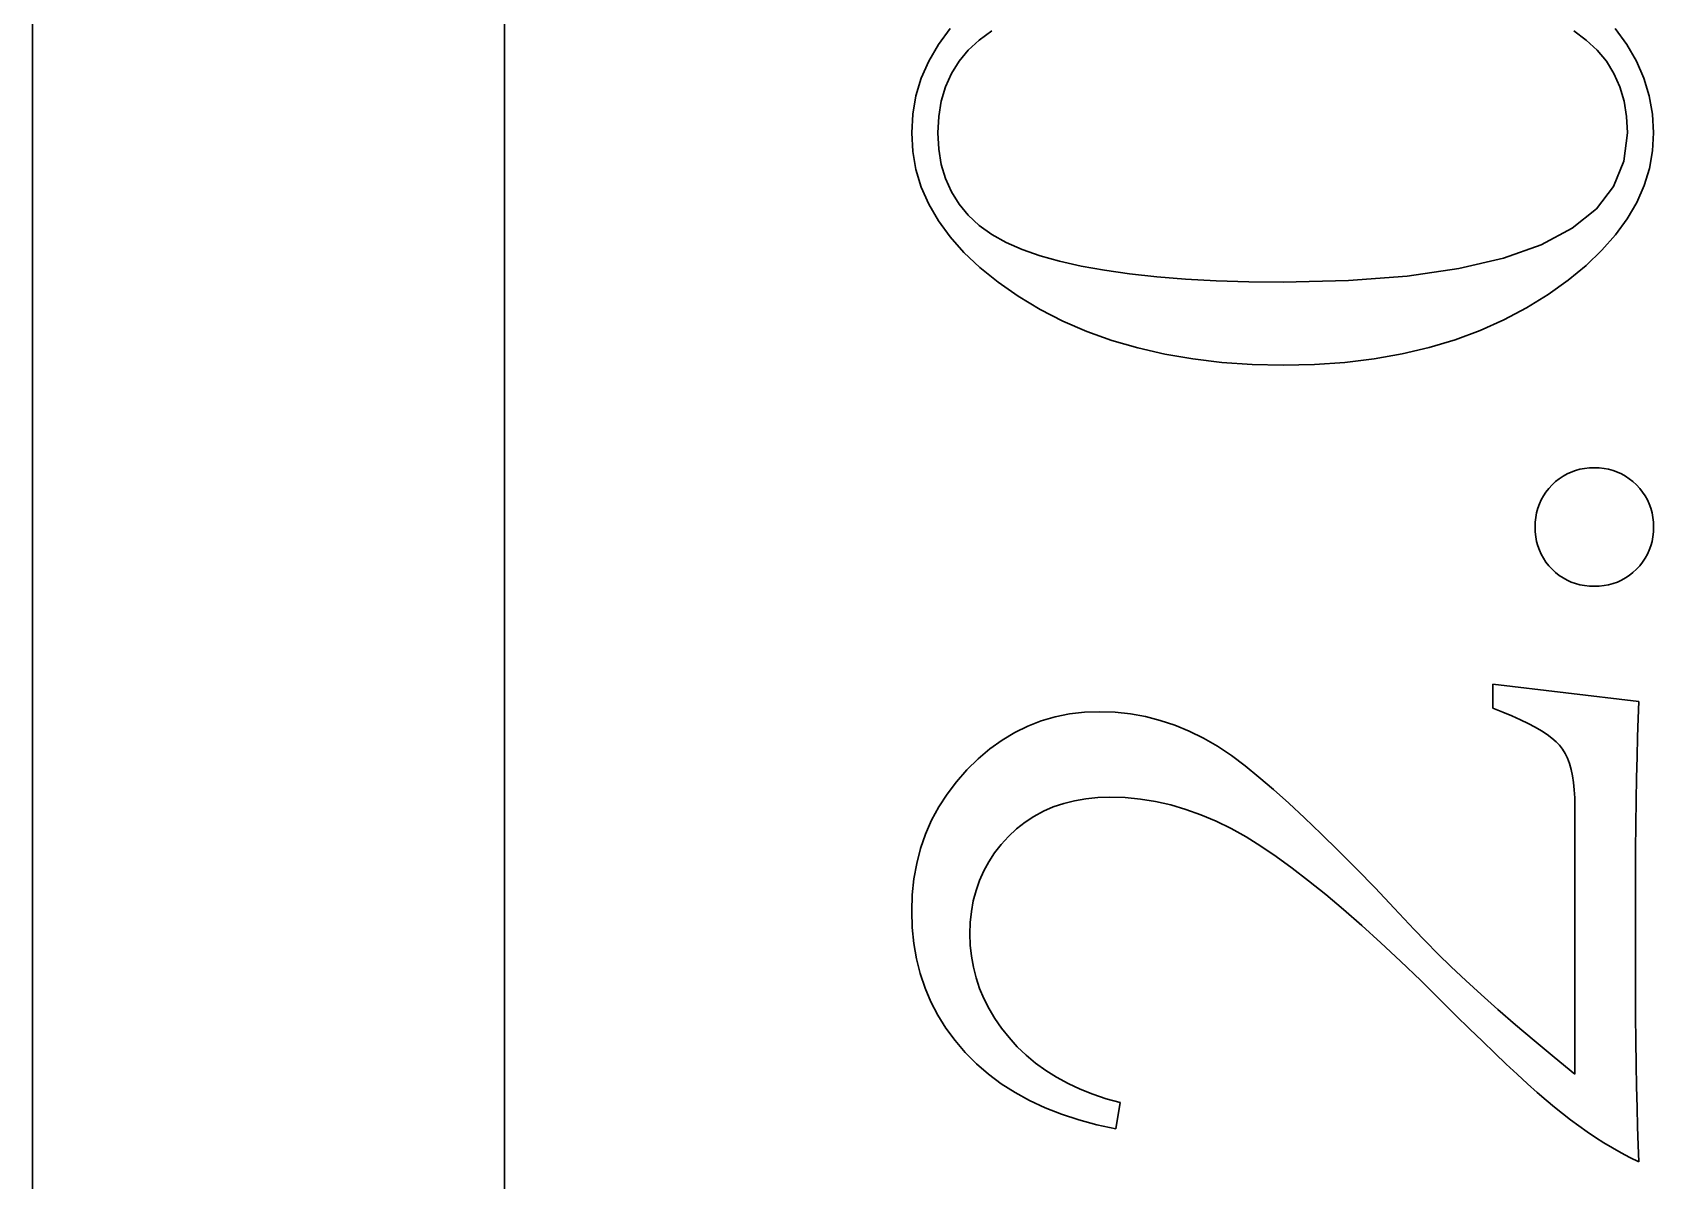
# Model space of a CAD drawing. Header units: millimetres. Extents: x -105 to 105, y -148 to 148.
# Drawn here: x 24.62 to 31.48, y 100.18 to 105.04 of the extents above; entities that cross this region are included whole.
import ezdxf

# ---------------------------------------------------------------- set-up
doc = ezdxf.new("R2010")
doc.units = ezdxf.units.MM
doc.layers.get('0').update_dxf_attribs({"lineweight": 18})

msp = doc.modelspace()

# ---------------------------------------------------------------- linework, layer by layer
at = {"color": 7, "lineweight": 30}
msp.add_line((24.6177, 114.8382), (24.6177, 83.8382), dxfattribs=at)
at = {"color": 7, "lineweight": 30, "ltscale": 0.425}
msp.add_line((26.6177, 106.8382), (26.6177, 89.8382), dxfattribs=at)
at = {"color": 7, "lineweight": 30, "ltscale": 0.405}
msp.add_line((26.6177, 106.3382), (26.6177, 90.1382), dxfattribs=at)
at = {"color": 7, "lineweight": 30, "ltscale": 0.002108}
msp.add_line((28.455, 104.987), (28.5046, 105.0552), dxfattribs=at)
at = {"color": 7, "lineweight": 30, "ltscale": 0.00158}
for p, q in [((28.6282, 105.006), (28.5817, 104.9631)), ((28.5817, 104.2639), (28.6282, 104.221))]:
    msp.add_line(p, q, dxfattribs=at)
at = {"color": 7, "lineweight": 30, "ltscale": 0.001649}
msp.add_line((28.6818, 105.0445), (28.6282, 105.006), dxfattribs=at)
at = {"color": 7, "lineweight": 30, "ltscale": 0.001642}
msp.add_line((31.1997, 105.006), (31.1465, 105.0445), dxfattribs=at)
at = {"color": 7, "lineweight": 30, "ltscale": 0.001574}
msp.add_line((31.2459, 104.9631), (31.1997, 105.006), dxfattribs=at)
at = {"color": 7, "lineweight": 30, "ltscale": 0.002109}
for p, q in [((31.3221, 105.0552), (31.3718, 104.987)), ((28.5046, 104.1718), (28.455, 104.24))]:
    msp.add_line(p, q, dxfattribs=at)
at = {"color": 7, "lineweight": 30, "ltscale": 0.002031}
for p, q in [((28.4143, 104.9167), (28.455, 104.987)), ((31.3718, 104.987), (31.4124, 104.9167)), ((28.455, 104.24), (28.4143, 104.3104)), ((29.8129, 101.8838), (29.8746, 101.831))]:
    msp.add_line(p, q, dxfattribs=at)
at = {"color": 7, "lineweight": 30, "ltscale": 0.001537}
for p, q in [((28.5817, 104.9631), (28.5425, 104.9158)), ((28.5425, 104.3112), (28.5817, 104.2639))]:
    msp.add_line(p, q, dxfattribs=at)
at = {"color": 7, "lineweight": 30, "ltscale": 0.001533}
for p, q in [((31.2849, 104.9158), (31.2459, 104.9631)), ((31.3416, 104.8081), (31.3168, 104.8641)), ((28.8339, 102.0998), (28.8911, 102.1219))]:
    msp.add_line(p, q, dxfattribs=at)
at = {"color": 7, "lineweight": 30, "ltscale": 0.001978}
for p, q in [((28.3827, 104.8441), (28.4143, 104.9167)), ((31.4124, 104.9167), (31.444, 104.8441)), ((28.4143, 104.3104), (28.3827, 104.3829))]:
    msp.add_line(p, q, dxfattribs=at)
at = {"color": 7, "lineweight": 30, "ltscale": 0.001535}
for p, q in [((28.5103, 104.8641), (28.4853, 104.8081)), ((28.4853, 104.4189), (28.5103, 104.3629))]:
    msp.add_line(p, q, dxfattribs=at)
at = {"color": 7, "lineweight": 30, "ltscale": 0.001521}
for p, q in [((28.5425, 104.9158), (28.5103, 104.8641)), ((28.5103, 104.3629), (28.5425, 104.3112))]:
    msp.add_line(p, q, dxfattribs=at)
at = {"color": 7, "lineweight": 30, "ltscale": 0.001518}
msp.add_line((31.3168, 104.8641), (31.2849, 104.9158), dxfattribs=at)
at = {"color": 7, "lineweight": 30, "ltscale": 0.00195}
for p, q in [((28.3602, 104.7694), (28.3827, 104.8441)), ((31.444, 104.8441), (31.4665, 104.7694))]:
    msp.add_line(p, q, dxfattribs=at)
at = {"color": 7, "lineweight": 30, "ltscale": 0.001576}
for p, q in [((28.4853, 104.8081), (28.4674, 104.7476)), ((28.4674, 104.4794), (28.4853, 104.4189))]:
    msp.add_line(p, q, dxfattribs=at)
at = {"color": 7, "lineweight": 30, "ltscale": 0.001575}
msp.add_line((31.3594, 104.7476), (31.3416, 104.8081), dxfattribs=at)
at = {"color": 7, "lineweight": 30, "ltscale": 0.001951}
for p, q in [((28.3466, 104.6926), (28.3602, 104.7694)), ((31.4665, 104.7694), (31.4801, 104.6926)), ((28.3602, 104.4576), (28.3466, 104.5345)), ((28.3827, 104.3829), (28.3602, 104.4576))]:
    msp.add_line(p, q, dxfattribs=at)
at = {"color": 7, "lineweight": 30, "ltscale": 0.001643}
for p, q in [((28.4674, 104.7476), (28.4567, 104.6828)), ((31.37, 104.6828), (31.3594, 104.7476)), ((28.4567, 104.5442), (28.4674, 104.4794))]:
    msp.add_line(p, q, dxfattribs=at)
at = {"color": 7, "lineweight": 30, "ltscale": 0.00198}
for p, q in [((28.3421, 104.6135), (28.3466, 104.6926)), ((31.4801, 104.6926), (31.4846, 104.6135))]:
    msp.add_line(p, q, dxfattribs=at)
at = {"color": 7, "lineweight": 30, "ltscale": 0.001734}
for p, q in [((28.4567, 104.6828), (28.4532, 104.6135)), ((31.3736, 104.6135), (31.37, 104.6828))]:
    msp.add_line(p, q, dxfattribs=at)
at = {"color": 7, "lineweight": 30, "ltscale": 0.001979}
for p, q in [((28.3466, 104.5345), (28.3421, 104.6135)), ((30.5707, 101.136), (30.6274, 101.0808))]:
    msp.add_line(p, q, dxfattribs=at)
at = {"color": 7, "lineweight": 30, "ltscale": 0.001733}
msp.add_line((28.4532, 104.6135), (28.4567, 104.5442), dxfattribs=at)
at = {"color": 7, "lineweight": 30, "ltscale": 0.003025}
msp.add_line((31.359, 104.4934), (31.3736, 104.6135), dxfattribs=at)
at = {"color": 7, "lineweight": 30, "ltscale": 0.001912}
for p, q in [((31.4846, 104.6135), (31.4801, 104.5371)), ((30.7595, 100.7651), (30.7047, 100.8184))]:
    msp.add_line(p, q, dxfattribs=at)
at = {"color": 7, "lineweight": 30, "ltscale": 0.001895}
msp.add_line((31.4801, 104.5371), (31.4667, 104.4625), dxfattribs=at)
at = {"color": 7, "lineweight": 30, "ltscale": 0.002902}
msp.add_line((31.3153, 104.3859), (31.359, 104.4934), dxfattribs=at)
at = {"color": 7, "lineweight": 30, "ltscale": 0.001906}
msp.add_line((31.4667, 104.4625), (31.4444, 104.3896), dxfattribs=at)
at = {"color": 7, "lineweight": 30, "ltscale": 0.002991}
msp.add_line((31.2424, 104.291), (31.3153, 104.3859), dxfattribs=at)
at = {"color": 7, "lineweight": 30, "ltscale": 0.001943}
msp.add_line((31.4444, 104.3896), (31.4132, 104.3185), dxfattribs=at)
at = {"color": 7, "lineweight": 30, "ltscale": 0.002005}
msp.add_line((31.4132, 104.3185), (31.373, 104.2491), dxfattribs=at)
at = {"color": 7, "lineweight": 30, "ltscale": 0.003276}
msp.add_line((31.1403, 104.2088), (31.2424, 104.291), dxfattribs=at)
at = {"color": 7, "lineweight": 30, "ltscale": 0.00209}
msp.add_line((31.373, 104.2491), (31.3239, 104.1814), dxfattribs=at)
at = {"color": 7, "lineweight": 30, "ltscale": 0.002208}
msp.add_line((28.5633, 104.1058), (28.5046, 104.1718), dxfattribs=at)
at = {"color": 7, "lineweight": 30, "ltscale": 0.00165}
msp.add_line((28.6282, 104.221), (28.6818, 104.1825), dxfattribs=at)
at = {"color": 7, "lineweight": 30, "ltscale": 0.001741}
msp.add_line((28.6818, 104.1825), (28.7425, 104.1484), dxfattribs=at)
at = {"color": 7, "lineweight": 30, "ltscale": 0.003712}
msp.add_line((31.0091, 104.1392), (31.1403, 104.2088), dxfattribs=at)
at = {"color": 7, "lineweight": 30, "ltscale": 0.002196}
msp.add_line((31.3239, 104.1814), (31.2658, 104.1154), dxfattribs=at)
at = {"color": 7, "lineweight": 30, "ltscale": 0.002326}
msp.add_line((28.631, 104.042), (28.5633, 104.1058), dxfattribs=at)
at = {"color": 7, "lineweight": 30, "ltscale": 0.001852}
msp.add_line((28.7425, 104.1484), (28.8104, 104.1187), dxfattribs=at)
at = {"color": 7, "lineweight": 30, "ltscale": 0.001994}
msp.add_line((28.8104, 104.1187), (28.8857, 104.0926), dxfattribs=at)
at = {"color": 7, "lineweight": 30, "ltscale": 0.004254}
msp.add_line((30.8488, 104.0823), (31.0091, 104.1392), dxfattribs=at)
at = {"color": 7, "lineweight": 30, "ltscale": 0.00232}
msp.add_line((31.2658, 104.1154), (31.1988, 104.0512), dxfattribs=at)
at = {"color": 7, "lineweight": 30, "ltscale": 0.002461}
msp.add_line((28.7077, 103.9803), (28.631, 104.042), dxfattribs=at)
at = {"color": 7, "lineweight": 30, "ltscale": 0.00216}
msp.add_line((28.8857, 104.0926), (28.9689, 104.0692), dxfattribs=at)
at = {"color": 7, "lineweight": 30, "ltscale": 0.002333}
msp.add_line((28.9689, 104.0692), (29.0599, 104.0486), dxfattribs=at)
at = {"color": 7, "lineweight": 30, "ltscale": 0.002511}
msp.add_line((29.0599, 104.0486), (29.1587, 104.0307), dxfattribs=at)
at = {"color": 7, "lineweight": 30, "ltscale": 0.005523}
msp.add_line((30.4406, 104.0064), (30.6593, 104.0381), dxfattribs=at)
at = {"color": 7, "lineweight": 30, "ltscale": 0.004865}
msp.add_line((30.6593, 104.0381), (30.8488, 104.0823), dxfattribs=at)
at = {"color": 7, "lineweight": 30, "ltscale": 0.002458}
msp.add_line((31.1988, 104.0512), (31.1229, 103.9888), dxfattribs=at)
at = {"color": 7, "lineweight": 30, "ltscale": 0.002609}
msp.add_line((28.7935, 103.9208), (28.7077, 103.9803), dxfattribs=at)
at = {"color": 7, "lineweight": 30, "ltscale": 0.002692}
msp.add_line((29.1587, 104.0307), (29.2653, 104.0155), dxfattribs=at)
at = {"color": 7, "lineweight": 30, "ltscale": 0.002878}
msp.add_line((29.2653, 104.0155), (29.3798, 104.0032), dxfattribs=at)
at = {"color": 7, "lineweight": 30, "ltscale": 0.003066}
msp.add_line((29.3798, 104.0032), (29.502, 103.9935), dxfattribs=at)
at = {"color": 7, "lineweight": 30, "ltscale": 0.003257}
msp.add_line((29.502, 103.9935), (29.6321, 103.9867), dxfattribs=at)
at = {"color": 7, "lineweight": 30, "ltscale": 0.003449}
msp.add_line((29.6321, 103.9867), (29.77, 103.9825), dxfattribs=at)
at = {"color": 7, "lineweight": 30, "ltscale": 0.003644}
msp.add_line((29.77, 103.9825), (29.9158, 103.9811), dxfattribs=at)
at = {"color": 7, "lineweight": 30, "ltscale": 0.006926}
msp.add_line((29.9158, 103.9811), (30.1928, 103.9875), dxfattribs=at)
at = {"color": 7, "lineweight": 30, "ltscale": 0.006214}
msp.add_line((30.1928, 103.9875), (30.4406, 104.0064), dxfattribs=at)
at = {"color": 7, "lineweight": 30, "ltscale": 0.002608}
msp.add_line((31.1229, 103.9888), (31.0381, 103.928), dxfattribs=at)
at = {"color": 7, "lineweight": 30, "ltscale": 0.002696}
msp.add_line((28.8859, 103.8653), (28.7935, 103.9208), dxfattribs=at)
at = {"color": 7, "lineweight": 30, "ltscale": 0.002695}
msp.add_line((31.0381, 103.928), (30.9465, 103.8712), dxfattribs=at)
at = {"color": 7, "lineweight": 30, "ltscale": 0.002721}
msp.add_line((28.9828, 103.8157), (28.8859, 103.8653), dxfattribs=at)
at = {"color": 7, "lineweight": 30, "ltscale": 0.00272}
msp.add_line((30.9465, 103.8712), (30.8503, 103.8203), dxfattribs=at)
at = {"color": 7, "lineweight": 30, "ltscale": 0.002758}
for p, q in [((29.084, 103.7719), (28.9828, 103.8157)), ((30.8503, 103.8203), (30.7495, 103.7754))]:
    msp.add_line(p, q, dxfattribs=at)
at = {"color": 7, "lineweight": 30, "ltscale": 0.002806}
msp.add_line((29.1897, 103.7339), (29.084, 103.7719), dxfattribs=at)
at = {"color": 7, "lineweight": 30, "ltscale": 0.002808}
msp.add_line((30.7495, 103.7754), (30.6442, 103.7365), dxfattribs=at)
at = {"color": 7, "lineweight": 30, "ltscale": 0.002866}
msp.add_line((29.2997, 103.7018), (29.1897, 103.7339), dxfattribs=at)
at = {"color": 7, "lineweight": 30, "ltscale": 0.002935}
msp.add_line((29.4141, 103.6755), (29.2997, 103.7018), dxfattribs=at)
at = {"color": 7, "lineweight": 30, "ltscale": 0.002941}
msp.add_line((30.5343, 103.7036), (30.4197, 103.6767), dxfattribs=at)
at = {"color": 7, "lineweight": 30, "ltscale": 0.002869}
msp.add_line((30.6442, 103.7365), (30.5343, 103.7036), dxfattribs=at)
at = {"color": 7, "lineweight": 30, "ltscale": 0.003014}
msp.add_line((29.533, 103.6551), (29.4141, 103.6755), dxfattribs=at)
at = {"color": 7, "lineweight": 30, "ltscale": 0.003102}
msp.add_line((29.6562, 103.6404), (29.533, 103.6551), dxfattribs=at)
at = {"color": 7, "lineweight": 30, "ltscale": 0.003198}
msp.add_line((29.7838, 103.6317), (29.6562, 103.6404), dxfattribs=at)
at = {"color": 7, "lineweight": 30, "ltscale": 0.003301}
msp.add_line((29.9158, 103.6288), (29.7838, 103.6317), dxfattribs=at)
at = {"color": 7, "lineweight": 30, "ltscale": 0.003322}
msp.add_line((30.0486, 103.6318), (29.9158, 103.6288), dxfattribs=at)
at = {"color": 7, "lineweight": 30, "ltscale": 0.003215}
msp.add_line((30.1769, 103.6407), (30.0486, 103.6318), dxfattribs=at)
at = {"color": 7, "lineweight": 30, "ltscale": 0.003115}
msp.add_line((30.3006, 103.6557), (30.1769, 103.6407), dxfattribs=at)
at = {"color": 7, "lineweight": 30, "ltscale": 0.003023}
msp.add_line((30.4197, 103.6767), (30.3006, 103.6557), dxfattribs=at)
at = {"color": 7, "lineweight": 30, "ltscale": 0.00049457}
for p, q in [((31.0698, 103.1357), (31.0853, 103.148)), ((31.3819, 103.148), (31.3974, 103.1357)), ((31.0853, 102.7386), (31.0698, 102.7509)), ((31.3974, 102.7509), (31.3819, 102.7386))]:
    msp.add_line(p, q, dxfattribs=at)
at = {"color": 7, "lineweight": 30, "ltscale": 0.000486951}
for p, q in [((31.0853, 103.148), (31.1015, 103.1588)), ((31.3657, 103.1588), (31.3819, 103.148)), ((31.1015, 102.7278), (31.0853, 102.7386)), ((31.3819, 102.7386), (31.3657, 102.7278))]:
    msp.add_line(p, q, dxfattribs=at)
at = {"color": 7, "lineweight": 30, "ltscale": 0.000482803}
msp.add_line((31.1015, 103.1588), (31.1183, 103.1683), dxfattribs=at)
at = {"color": 7, "lineweight": 30, "ltscale": 0.000481074}
for p, q in [((31.1183, 103.1683), (31.1358, 103.1762)), ((31.4585, 103.0586), (31.4665, 103.0411)), ((31.4665, 102.8455), (31.4585, 102.828)), ((31.1358, 102.7104), (31.1183, 102.7184))]:
    msp.add_line(p, q, dxfattribs=at)
at = {"color": 7, "lineweight": 30, "ltscale": 0.000483058}
msp.add_line((31.1358, 103.1762), (31.154, 103.1827), dxfattribs=at)
at = {"color": 7, "lineweight": 30, "ltscale": 0.000488762}
for p, q in [((31.154, 103.1827), (31.1729, 103.1878)), ((31.1729, 102.6988), (31.154, 102.7039))]:
    msp.add_line(p, q, dxfattribs=at)
at = {"color": 7, "lineweight": 30, "ltscale": 0.000497025}
for p, q in [((31.1729, 103.1878), (31.1925, 103.1914)), ((31.1925, 102.6952), (31.1729, 102.6988))]:
    msp.add_line(p, q, dxfattribs=at)
at = {"color": 7, "lineweight": 30, "ltscale": 0.000508531}
for p, q in [((31.1925, 103.1914), (31.2127, 103.1936)), ((31.2545, 103.1936), (31.2747, 103.1914)), ((31.2127, 102.693), (31.1925, 102.6952)), ((31.2747, 102.6952), (31.2545, 102.693))]:
    msp.add_line(p, q, dxfattribs=at)
at = {"color": 7, "lineweight": 30, "ltscale": 0.000522744}
msp.add_line((31.2127, 103.1936), (31.2336, 103.1943), dxfattribs=at)
at = {"color": 7, "lineweight": 30, "ltscale": 0.000522934}
msp.add_line((31.2336, 103.1943), (31.2545, 103.1936), dxfattribs=at)
at = {"color": 7, "lineweight": 30, "ltscale": 0.000497213}
for p, q in [((31.2747, 103.1914), (31.2943, 103.1878)), ((31.2943, 102.6988), (31.2747, 102.6952))]:
    msp.add_line(p, q, dxfattribs=at)
at = {"color": 7, "lineweight": 30, "ltscale": 0.000488394}
for p, q in [((31.2943, 103.1878), (31.3131, 103.1827)), ((31.3131, 102.7039), (31.2943, 102.6988))]:
    msp.add_line(p, q, dxfattribs=at)
at = {"color": 7, "lineweight": 30, "ltscale": 0.000483237}
msp.add_line((31.3131, 103.1827), (31.3313, 103.1762), dxfattribs=at)
at = {"color": 7, "lineweight": 30, "ltscale": 0.000481247}
for p, q in [((31.3313, 103.1762), (31.3489, 103.1683)), ((31.3489, 102.7184), (31.3313, 102.7104))]:
    msp.add_line(p, q, dxfattribs=at)
at = {"color": 7, "lineweight": 30, "ltscale": 0.000482637}
msp.add_line((31.3489, 103.1683), (31.3657, 103.1588), dxfattribs=at)
at = {"color": 7, "lineweight": 30, "ltscale": 0.000482544}
for p, q in [((31.0086, 103.0586), (31.0181, 103.0754)), ((31.0181, 102.8112), (31.0086, 102.828))]:
    msp.add_line(p, q, dxfattribs=at)
at = {"color": 7, "lineweight": 30, "ltscale": 0.000486897}
for p, q in [((31.0181, 103.0754), (31.0289, 103.0916)), ((31.0289, 102.795), (31.0181, 102.8112))]:
    msp.add_line(p, q, dxfattribs=at)
at = {"color": 7, "lineweight": 30, "ltscale": 0.00049436}
for p, q in [((31.0289, 103.0916), (31.0412, 103.1071)), ((31.0412, 102.7795), (31.0289, 102.795))]:
    msp.add_line(p, q, dxfattribs=at)
at = {"color": 7, "lineweight": 30, "ltscale": 0.000505845}
for p, q in [((31.0412, 103.1071), (31.055, 103.1219)), ((31.055, 102.7647), (31.0412, 102.7795))]:
    msp.add_line(p, q, dxfattribs=at)
at = {"color": 7, "lineweight": 30, "ltscale": 0.000505565}
for p, q in [((31.055, 103.1219), (31.0698, 103.1357)), ((31.0698, 102.7509), (31.055, 102.7647))]:
    msp.add_line(p, q, dxfattribs=at)
at = {"color": 7, "lineweight": 30, "ltscale": 0.000505705}
for p, q in [((31.3974, 103.1357), (31.4122, 103.1219)), ((31.4122, 102.7647), (31.3974, 102.7509))]:
    msp.add_line(p, q, dxfattribs=at)
at = {"color": 7, "lineweight": 30, "ltscale": 0.000505715}
for p, q in [((31.4122, 103.1219), (31.426, 103.1071)), ((31.426, 102.7795), (31.4122, 102.7647))]:
    msp.add_line(p, q, dxfattribs=at)
at = {"color": 7, "lineweight": 30, "ltscale": 0.000494241}
for p, q in [((31.426, 103.1071), (31.4383, 103.0916)), ((31.4383, 102.795), (31.426, 102.7795))]:
    msp.add_line(p, q, dxfattribs=at)
at = {"color": 7, "lineweight": 30, "ltscale": 0.000487003}
for p, q in [((31.4383, 103.0916), (31.4491, 103.0754)), ((31.4491, 102.8112), (31.4383, 102.795))]:
    msp.add_line(p, q, dxfattribs=at)
at = {"color": 7, "lineweight": 30, "ltscale": 0.000482451}
for p, q in [((31.4491, 103.0754), (31.4585, 103.0586)), ((31.4585, 102.828), (31.4491, 102.8112))]:
    msp.add_line(p, q, dxfattribs=at)
at = {"color": 7, "lineweight": 30, "ltscale": 0.000497331}
for p, q in [((30.9855, 102.9844), (30.9891, 103.004)), ((30.9891, 102.8826), (30.9855, 102.9022))]:
    msp.add_line(p, q, dxfattribs=at)
at = {"color": 7, "lineweight": 30, "ltscale": 0.00048821}
for p, q in [((30.9891, 103.004), (30.9942, 103.0229)), ((30.9942, 102.8638), (30.9891, 102.8826))]:
    msp.add_line(p, q, dxfattribs=at)
at = {"color": 7, "lineweight": 30, "ltscale": 0.000483789}
for p, q in [((30.9942, 103.0229), (31.0007, 103.0411)), ((31.0007, 102.8455), (30.9942, 102.8638))]:
    msp.add_line(p, q, dxfattribs=at)
at = {"color": 7, "lineweight": 30, "ltscale": 0.000480995}
for p, q in [((31.0007, 103.0411), (31.0086, 103.0586)), ((31.0086, 102.828), (31.0007, 102.8455))]:
    msp.add_line(p, q, dxfattribs=at)
at = {"color": 7, "lineweight": 30, "ltscale": 0.000483725}
for p, q in [((31.4665, 103.0411), (31.473, 103.0229)), ((31.473, 102.8638), (31.4665, 102.8455))]:
    msp.add_line(p, q, dxfattribs=at)
at = {"color": 7, "lineweight": 30, "ltscale": 0.000488259}
for p, q in [((31.473, 103.0229), (31.4781, 103.004)), ((31.4781, 102.8826), (31.473, 102.8638))]:
    msp.add_line(p, q, dxfattribs=at)
at = {"color": 7, "lineweight": 30, "ltscale": 0.000497365}
for p, q in [((31.4781, 103.004), (31.4817, 102.9844)), ((31.4817, 102.9022), (31.4781, 102.8826))]:
    msp.add_line(p, q, dxfattribs=at)
at = {"color": 7, "lineweight": 30, "ltscale": 0.000522165}
for p, q in [((30.9826, 102.9433), (30.9833, 102.9642)), ((31.4839, 102.9642), (31.4846, 102.9433))]:
    msp.add_line(p, q, dxfattribs=at)
at = {"color": 7, "lineweight": 30, "ltscale": 0.000522928}
for p, q in [((30.9833, 102.9224), (30.9826, 102.9433)), ((31.4846, 102.9433), (31.4839, 102.9224))]:
    msp.add_line(p, q, dxfattribs=at)
at = {"color": 7, "lineweight": 30, "ltscale": 0.000508741}
for p, q in [((30.9833, 102.9642), (30.9855, 102.9844)), ((30.9855, 102.9022), (30.9833, 102.9224))]:
    msp.add_line(p, q, dxfattribs=at)
at = {"color": 7, "lineweight": 30, "ltscale": 0.000508721}
for p, q in [((31.4817, 102.9844), (31.4839, 102.9642)), ((31.4839, 102.9224), (31.4817, 102.9022))]:
    msp.add_line(p, q, dxfattribs=at)
at = {"color": 7, "lineweight": 30, "ltscale": 0.000482431}
msp.add_line((31.1183, 102.7184), (31.1015, 102.7278), dxfattribs=at)
at = {"color": 7, "lineweight": 30, "ltscale": 0.000483315}
msp.add_line((31.154, 102.7039), (31.1358, 102.7104), dxfattribs=at)
at = {"color": 7, "lineweight": 30, "ltscale": 0.000522717}
msp.add_line((31.2336, 102.6923), (31.2127, 102.693), dxfattribs=at)
at = {"color": 7, "lineweight": 30, "ltscale": 0.000522908}
msp.add_line((31.2545, 102.693), (31.2336, 102.6923), dxfattribs=at)
at = {"color": 7, "lineweight": 30, "ltscale": 0.000483494}
msp.add_line((31.3313, 102.7104), (31.3131, 102.7039), dxfattribs=at)
at = {"color": 7, "lineweight": 30, "ltscale": 0.000482265}
msp.add_line((31.3657, 102.7278), (31.3489, 102.7184), dxfattribs=at)
at = {"color": 7, "lineweight": 30, "ltscale": 0.015553}
msp.add_line((30.804, 102.2772), (31.4218, 102.2048), dxfattribs=at)
at = {"color": 7, "lineweight": 30, "ltscale": 0.002534}
for p, q in [((30.804, 102.1758), (30.804, 102.2772)), ((31.411, 101.7848), (31.4097, 101.6834))]:
    msp.add_line(p, q, dxfattribs=at)
at = {"color": 7, "lineweight": 30, "ltscale": 0.001812}
msp.add_line((31.4218, 102.2048), (31.4191, 102.1324), dxfattribs=at)
at = {"color": 7, "lineweight": 30, "ltscale": 0.001538}
msp.add_line((28.8911, 102.1219), (28.9501, 102.1392), dxfattribs=at)
at = {"color": 7, "lineweight": 30, "ltscale": 0.001554}
msp.add_line((28.9501, 102.1392), (29.0111, 102.1515), dxfattribs=at)
at = {"color": 7, "lineweight": 30, "ltscale": 0.001581}
msp.add_line((29.0111, 102.1515), (29.0739, 102.1588), dxfattribs=at)
at = {"color": 7, "lineweight": 30, "ltscale": 0.001619}
for p, q in [((29.0739, 102.1588), (29.1386, 102.1613)), ((29.3111, 101.791), (29.2467, 101.7972))]:
    msp.add_line(p, q, dxfattribs=at)
at = {"color": 7, "lineweight": 30, "ltscale": 0.001632}
msp.add_line((29.1386, 102.1613), (29.2038, 102.159), dxfattribs=at)
at = {"color": 7, "lineweight": 30, "ltscale": 0.00162}
for p, q in [((29.2038, 102.159), (29.2683, 102.1522)), ((29.3319, 102.1407), (29.3946, 102.1246))]:
    msp.add_line(p, q, dxfattribs=at)
at = {"color": 7, "lineweight": 30, "ltscale": 0.001615}
msp.add_line((29.2683, 102.1522), (29.3319, 102.1407), dxfattribs=at)
at = {"color": 7, "lineweight": 30, "ltscale": 0.001633}
msp.add_line((29.3946, 102.1246), (29.4566, 102.104), dxfattribs=at)
at = {"color": 7, "lineweight": 30, "ltscale": 0.001125}
msp.add_line((30.8459, 102.1595), (30.804, 102.1758), dxfattribs=at)
at = {"color": 7, "lineweight": 30, "ltscale": 0.001053}
msp.add_line((30.8848, 102.1433), (30.8459, 102.1595), dxfattribs=at)
at = {"color": 7, "lineweight": 30, "ltscale": 0.000981831}
msp.add_line((30.9206, 102.1272), (30.8848, 102.1433), dxfattribs=at)
at = {"color": 7, "lineweight": 30, "ltscale": 0.000911739}
msp.add_line((30.9534, 102.1113), (30.9206, 102.1272), dxfattribs=at)
at = {"color": 7, "lineweight": 30, "ltscale": 0.000841616}
msp.add_line((30.9832, 102.0955), (30.9534, 102.1113), dxfattribs=at)
at = {"color": 7, "lineweight": 30, "ltscale": 0.001956}
msp.add_line((31.4191, 102.1324), (31.4166, 102.0542), dxfattribs=at)
at = {"color": 7, "lineweight": 30, "ltscale": 0.001557}
msp.add_line((28.7252, 102.0407), (28.7786, 102.0727), dxfattribs=at)
at = {"color": 7, "lineweight": 30, "ltscale": 0.001539}
msp.add_line((28.7786, 102.0727), (28.8339, 102.0998), dxfattribs=at)
at = {"color": 7, "lineweight": 30, "ltscale": 0.001654}
for p, q in [((29.4566, 102.104), (29.5177, 102.0788)), ((28.3625, 101.1147), (28.3512, 101.1799))]:
    msp.add_line(p, q, dxfattribs=at)
at = {"color": 7, "lineweight": 30, "ltscale": 0.001682}
msp.add_line((29.5177, 102.0788), (29.578, 102.049), dxfattribs=at)
at = {"color": 7, "lineweight": 30, "ltscale": 0.001718}
msp.add_line((29.578, 102.049), (29.6375, 102.0146), dxfattribs=at)
at = {"color": 7, "lineweight": 30, "ltscale": 0.000773789}
msp.add_line((31.0099, 102.0799), (30.9832, 102.0955), dxfattribs=at)
at = {"color": 7, "lineweight": 30, "ltscale": 0.000707042}
msp.add_line((31.0336, 102.0645), (31.0099, 102.0799), dxfattribs=at)
at = {"color": 7, "lineweight": 30, "ltscale": 0.000642555}
msp.add_line((31.0542, 102.0491), (31.0336, 102.0645), dxfattribs=at)
at = {"color": 7, "lineweight": 30, "ltscale": 0.000580717}
msp.add_line((31.0718, 102.034), (31.0542, 102.0491), dxfattribs=at)
at = {"color": 7, "lineweight": 30, "ltscale": 0.002101}
msp.add_line((31.4166, 102.0542), (31.4145, 101.9702), dxfattribs=at)
at = {"color": 7, "lineweight": 30, "ltscale": 0.001623}
msp.add_line((28.624, 101.9619), (28.6737, 102.0038), dxfattribs=at)
at = {"color": 7, "lineweight": 30, "ltscale": 0.001585}
msp.add_line((28.6737, 102.0038), (28.7252, 102.0407), dxfattribs=at)
at = {"color": 7, "lineweight": 30, "ltscale": 0.001761}
msp.add_line((29.6375, 102.0146), (29.6962, 101.9756), dxfattribs=at)
at = {"color": 7, "lineweight": 30, "ltscale": 0.00181}
msp.add_line((29.6962, 101.9756), (29.7541, 101.932), dxfattribs=at)
at = {"color": 7, "lineweight": 30, "ltscale": 0.000523366}
msp.add_line((31.0864, 102.0189), (31.0718, 102.034), dxfattribs=at)
at = {"color": 7, "lineweight": 30, "ltscale": 0.000506829}
msp.add_line((31.0987, 102.0029), (31.0864, 102.0189), dxfattribs=at)
at = {"color": 7, "lineweight": 30, "ltscale": 0.000533064}
msp.add_line((31.1098, 101.9846), (31.0987, 102.0029), dxfattribs=at)
at = {"color": 7, "lineweight": 30, "ltscale": 0.000565185}
msp.add_line((31.1196, 101.9643), (31.1098, 101.9846), dxfattribs=at)
at = {"color": 7, "lineweight": 30, "ltscale": 0.001679}
msp.add_line((28.5318, 101.8648), (28.5762, 101.9151), dxfattribs=at)
at = {"color": 7, "lineweight": 30, "ltscale": 0.001671}
msp.add_line((28.5762, 101.9151), (28.624, 101.9619), dxfattribs=at)
at = {"color": 7, "lineweight": 30, "ltscale": 0.001902}
msp.add_line((29.7541, 101.932), (29.8129, 101.8838), dxfattribs=at)
at = {"color": 7, "lineweight": 30, "ltscale": 0.000603034}
msp.add_line((31.1281, 101.9417), (31.1196, 101.9643), dxfattribs=at)
at = {"color": 7, "lineweight": 30, "ltscale": 0.000643411}
msp.add_line((31.1352, 101.917), (31.1281, 101.9417), dxfattribs=at)
at = {"color": 7, "lineweight": 30, "ltscale": 0.000688713}
msp.add_line((31.1411, 101.89), (31.1352, 101.917), dxfattribs=at)
at = {"color": 7, "lineweight": 30, "ltscale": 0.002245}
msp.add_line((31.4145, 101.9702), (31.4126, 101.8804), dxfattribs=at)
at = {"color": 7, "lineweight": 30, "ltscale": 0.001646}
msp.add_line((28.492, 101.8124), (28.5318, 101.8648), dxfattribs=at)
at = {"color": 7, "lineweight": 30, "ltscale": 0.000735973}
msp.add_line((31.1457, 101.861), (31.1411, 101.89), dxfattribs=at)
at = {"color": 7, "lineweight": 30, "ltscale": 0.000786243}
msp.add_line((31.1489, 101.8297), (31.1457, 101.861), dxfattribs=at)
at = {"color": 7, "lineweight": 30, "ltscale": 0.00239}
msp.add_line((31.4126, 101.8804), (31.411, 101.7848), dxfattribs=at)
at = {"color": 7, "lineweight": 30, "ltscale": 0.001622}
msp.add_line((28.4568, 101.7579), (28.492, 101.8124), dxfattribs=at)
at = {"color": 7, "lineweight": 30, "ltscale": 0.001162}
msp.add_line((28.9859, 101.7726), (28.9419, 101.7577), dxfattribs=at)
at = {"color": 7, "lineweight": 30, "ltscale": 0.001186}
msp.add_line((29.0319, 101.7843), (28.9859, 101.7726), dxfattribs=at)
at = {"color": 7, "lineweight": 30, "ltscale": 0.001219}
msp.add_line((29.0799, 101.7926), (29.0319, 101.7843), dxfattribs=at)
at = {"color": 7, "lineweight": 30, "ltscale": 0.001258}
msp.add_line((29.13, 101.7976), (29.0799, 101.7926), dxfattribs=at)
at = {"color": 7, "lineweight": 30, "ltscale": 0.001303}
msp.add_line((29.1821, 101.7993), (29.13, 101.7976), dxfattribs=at)
at = {"color": 7, "lineweight": 30, "ltscale": 0.001616}
msp.add_line((29.2467, 101.7972), (29.1821, 101.7993), dxfattribs=at)
at = {"color": 7, "lineweight": 30, "ltscale": 0.001629}
for p, q in [((29.3755, 101.7806), (29.3111, 101.791)), ((28.3632, 101.5184), (28.3796, 101.5815))]:
    msp.add_line(p, q, dxfattribs=at)
at = {"color": 7, "lineweight": 30, "ltscale": 0.001645}
msp.add_line((29.4396, 101.7661), (29.3755, 101.7806), dxfattribs=at)
at = {"color": 7, "lineweight": 30, "ltscale": 0.002163}
msp.add_line((29.8746, 101.831), (29.9392, 101.7734), dxfattribs=at)
at = {"color": 7, "lineweight": 30, "ltscale": 0.002294}
msp.add_line((29.9392, 101.7734), (30.0066, 101.7111), dxfattribs=at)
at = {"color": 7, "lineweight": 30, "ltscale": 0.000836844}
msp.add_line((31.1509, 101.7963), (31.1489, 101.8297), dxfattribs=at)
at = {"color": 7, "lineweight": 30, "ltscale": 0.000890501}
msp.add_line((31.1515, 101.7606), (31.1509, 101.7963), dxfattribs=at)
at = {"color": 7, "lineweight": 30, "ltscale": 0.001605}
msp.add_line((28.4006, 101.6424), (28.4264, 101.7012), dxfattribs=at)
at = {"color": 7, "lineweight": 30, "ltscale": 0.001608}
for p, q in [((28.4264, 101.7012), (28.4568, 101.7579)), ((28.4873, 100.8207), (28.4533, 100.8753))]:
    msp.add_line(p, q, dxfattribs=at)
at = {"color": 7, "lineweight": 30, "ltscale": 0.001135}
for p, q in [((28.86, 101.7177), (28.8221, 101.6927)), ((28.8999, 101.7393), (28.86, 101.7177))]:
    msp.add_line(p, q, dxfattribs=at)
at = {"color": 7, "lineweight": 30, "ltscale": 0.001145}
msp.add_line((28.9419, 101.7577), (28.8999, 101.7393), dxfattribs=at)
at = {"color": 7, "lineweight": 30, "ltscale": 0.001668}
msp.add_line((29.5037, 101.7474), (29.4396, 101.7661), dxfattribs=at)
at = {"color": 7, "lineweight": 30, "ltscale": 0.001696}
msp.add_line((29.5675, 101.7245), (29.5037, 101.7474), dxfattribs=at)
at = {"color": 7, "lineweight": 30, "ltscale": 0.00173}
for p, q in [((29.6313, 101.6976), (29.5675, 101.7245)), ((28.7799, 100.5481), (28.7216, 100.5855))]:
    msp.add_line(p, q, dxfattribs=at)
at = {"color": 7, "lineweight": 30, "ltscale": 0.002426}
msp.add_line((30.0066, 101.7111), (30.0769, 101.6442), dxfattribs=at)
at = {"color": 7, "lineweight": 30, "ltscale": 0.028359}
msp.add_line((31.1515, 100.6263), (31.1515, 101.7606), dxfattribs=at)
at = {"color": 7, "lineweight": 30, "ltscale": 0.001611}
msp.add_line((28.3796, 101.5815), (28.4006, 101.6424), dxfattribs=at)
at = {"color": 7, "lineweight": 30, "ltscale": 0.001156}
msp.add_line((28.7524, 101.6327), (28.7213, 101.5986), dxfattribs=at)
at = {"color": 7, "lineweight": 30, "ltscale": 0.001158}
msp.add_line((28.7863, 101.6644), (28.7524, 101.6327), dxfattribs=at)
at = {"color": 7, "lineweight": 30, "ltscale": 0.001142}
msp.add_line((28.8221, 101.6927), (28.7863, 101.6644), dxfattribs=at)
at = {"color": 7, "lineweight": 30, "ltscale": 0.00177}
msp.add_line((29.6949, 101.6664), (29.6313, 101.6976), dxfattribs=at)
at = {"color": 7, "lineweight": 30, "ltscale": 0.001815}
msp.add_line((29.7583, 101.6312), (29.6949, 101.6664), dxfattribs=at)
at = {"color": 7, "lineweight": 30, "ltscale": 0.001865}
msp.add_line((29.8217, 101.5917), (29.7583, 101.6312), dxfattribs=at)
at = {"color": 7, "lineweight": 30, "ltscale": 0.002558}
msp.add_line((30.0769, 101.6442), (30.15, 101.5726), dxfattribs=at)
at = {"color": 7, "lineweight": 30, "ltscale": 0.00268}
msp.add_line((31.4097, 101.6834), (31.4087, 101.5763), dxfattribs=at)
at = {"color": 7, "lineweight": 30, "ltscale": 0.001117}
msp.add_line((28.6933, 101.563), (28.6687, 101.5257), dxfattribs=at)
at = {"color": 7, "lineweight": 30, "ltscale": 0.001132}
msp.add_line((28.7213, 101.5986), (28.6933, 101.563), dxfattribs=at)
at = {"color": 7, "lineweight": 30, "ltscale": 0.001952}
msp.add_line((29.8862, 101.5478), (29.8217, 101.5917), dxfattribs=at)
at = {"color": 7, "lineweight": 30, "ltscale": 0.002691}
msp.add_line((30.15, 101.5726), (30.2259, 101.4963), dxfattribs=at)
at = {"color": 7, "lineweight": 30, "ltscale": 0.002824}
msp.add_line((31.4087, 101.5763), (31.4079, 101.4633), dxfattribs=at)
at = {"color": 7, "lineweight": 30, "ltscale": 0.001655}
msp.add_line((28.3515, 101.4533), (28.3632, 101.5184), dxfattribs=at)
at = {"color": 7, "lineweight": 30, "ltscale": 0.001109}
for p, q in [((28.6687, 101.5257), (28.6474, 101.4868)), ((28.6474, 101.4868), (28.6293, 101.4463))]:
    msp.add_line(p, q, dxfattribs=at)
at = {"color": 7, "lineweight": 30, "ltscale": 0.002076}
msp.add_line((29.9534, 101.499), (29.8862, 101.5478), dxfattribs=at)
at = {"color": 7, "lineweight": 30, "ltscale": 0.002201}
msp.add_line((30.0233, 101.4455), (29.9534, 101.499), dxfattribs=at)
at = {"color": 7, "lineweight": 30, "ltscale": 0.002825}
msp.add_line((30.2259, 101.4963), (30.3048, 101.4153), dxfattribs=at)
at = {"color": 7, "lineweight": 30, "ltscale": 0.001691}
for p, q in [((28.3445, 101.386), (28.3515, 101.4533)), ((28.3512, 101.1799), (28.3444, 101.2472))]:
    msp.add_line(p, q, dxfattribs=at)
at = {"color": 7, "lineweight": 30, "ltscale": 0.001114}
msp.add_line((28.6293, 101.4463), (28.6146, 101.4042), dxfattribs=at)
at = {"color": 7, "lineweight": 30, "ltscale": 0.002328}
msp.add_line((30.0958, 101.3871), (30.0233, 101.4455), dxfattribs=at)
at = {"color": 7, "lineweight": 30, "ltscale": 0.002969}
msp.add_line((31.4079, 101.4633), (31.4075, 101.3446), dxfattribs=at)
at = {"color": 7, "lineweight": 30, "ltscale": 0.001737}
msp.add_line((28.3421, 101.3166), (28.3445, 101.386), dxfattribs=at)
at = {"color": 7, "lineweight": 30, "ltscale": 0.00115}
msp.add_line((28.6031, 101.3606), (28.5949, 101.3153), dxfattribs=at)
at = {"color": 7, "lineweight": 30, "ltscale": 0.001129}
msp.add_line((28.6146, 101.4042), (28.6031, 101.3606), dxfattribs=at)
at = {"color": 7, "lineweight": 30, "ltscale": 0.002457}
msp.add_line((30.171, 101.3238), (30.0958, 101.3871), dxfattribs=at)
at = {"color": 7, "lineweight": 30, "ltscale": 0.002958}
msp.add_line((30.3048, 101.4153), (30.3864, 101.3297), dxfattribs=at)
at = {"color": 7, "lineweight": 30, "ltscale": 0.001736}
msp.add_line((28.3444, 101.2472), (28.3421, 101.3166), dxfattribs=at)
at = {"color": 7, "lineweight": 30, "ltscale": 0.001178}
msp.add_line((28.5949, 101.3153), (28.59, 101.2685), dxfattribs=at)
at = {"color": 7, "lineweight": 30, "ltscale": 0.002585}
msp.add_line((30.2489, 101.2557), (30.171, 101.3238), dxfattribs=at)
at = {"color": 7, "lineweight": 30, "ltscale": 0.003092}
msp.add_line((30.3864, 101.3297), (30.4709, 101.2393), dxfattribs=at)
at = {"color": 7, "lineweight": 30, "ltscale": 0.003114}
msp.add_line((31.4075, 101.3446), (31.4074, 101.22), dxfattribs=at)
at = {"color": 7, "lineweight": 30, "ltscale": 0.001211}
msp.add_line((28.59, 101.2685), (28.5883, 101.22), dxfattribs=at)
at = {"color": 7, "lineweight": 30, "ltscale": 0.001197}
msp.add_line((28.5883, 101.22), (28.59, 101.1722), dxfattribs=at)
at = {"color": 7, "lineweight": 30, "ltscale": 0.002714}
msp.add_line((30.3293, 101.1829), (30.2489, 101.2557), dxfattribs=at)
at = {"color": 7, "lineweight": 30, "ltscale": 0.001735}
msp.add_line((30.4709, 101.2393), (30.5185, 101.1889), dxfattribs=at)
at = {"color": 7, "lineweight": 30, "ltscale": 0.003043}
msp.add_line((31.4074, 101.22), (31.4075, 101.0983), dxfattribs=at)
at = {"color": 7, "lineweight": 30, "ltscale": 0.001181}
msp.add_line((28.59, 101.1722), (28.595, 101.1252), dxfattribs=at)
at = {"color": 7, "lineweight": 30, "ltscale": 0.002845}
msp.add_line((30.4125, 101.1051), (30.3293, 101.1829), dxfattribs=at)
at = {"color": 7, "lineweight": 30, "ltscale": 0.001857}
msp.add_line((30.5185, 101.1889), (30.5707, 101.136), dxfattribs=at)
at = {"color": 7, "lineweight": 30, "ltscale": 0.001625}
msp.add_line((28.3784, 101.0517), (28.3625, 101.1147), dxfattribs=at)
at = {"color": 7, "lineweight": 30, "ltscale": 0.001171}
for p, q in [((28.595, 101.1252), (28.6033, 101.0791)), ((28.615, 101.0339), (28.6299, 100.9895))]:
    msp.add_line(p, q, dxfattribs=at)
at = {"color": 7, "lineweight": 30, "ltscale": 0.002977}
msp.add_line((30.4983, 101.0226), (30.4125, 101.1051), dxfattribs=at)
at = {"color": 7, "lineweight": 30, "ltscale": 0.002904}
msp.add_line((31.4075, 101.0983), (31.4079, 100.9821), dxfattribs=at)
at = {"color": 7, "lineweight": 30, "ltscale": 0.001607}
msp.add_line((28.3989, 100.9907), (28.3784, 101.0517), dxfattribs=at)
at = {"color": 7, "lineweight": 30, "ltscale": 0.001168}
msp.add_line((28.6033, 101.0791), (28.615, 101.0339), dxfattribs=at)
at = {"color": 7, "lineweight": 30, "ltscale": 0.003108}
msp.add_line((30.5867, 100.9352), (30.4983, 101.0226), dxfattribs=at)
at = {"color": 7, "lineweight": 30, "ltscale": 0.002104}
msp.add_line((30.6274, 101.0808), (30.6887, 101.0231), dxfattribs=at)
at = {"color": 7, "lineweight": 30, "ltscale": 0.002228}
msp.add_line((30.6887, 101.0231), (30.7545, 100.963), dxfattribs=at)
at = {"color": 7, "lineweight": 30, "ltscale": 0.001596}
msp.add_line((28.4238, 100.9319), (28.3989, 100.9907), dxfattribs=at)
at = {"color": 7, "lineweight": 30, "ltscale": 0.00118}
msp.add_line((28.6299, 100.9895), (28.6483, 100.946), dxfattribs=at)
at = {"color": 7, "lineweight": 30, "ltscale": 0.001195}
msp.add_line((28.6483, 100.946), (28.6699, 100.9034), dxfattribs=at)
at = {"color": 7, "lineweight": 30, "ltscale": 0.002352}
msp.add_line((30.7545, 100.963), (30.8248, 100.9005), dxfattribs=at)
at = {"color": 7, "lineweight": 30, "ltscale": 0.002763}
msp.add_line((31.4079, 100.9821), (31.4087, 100.8716), dxfattribs=at)
at = {"color": 7, "lineweight": 30, "ltscale": 0.001597}
msp.add_line((28.4533, 100.8753), (28.4238, 100.9319), dxfattribs=at)
at = {"color": 7, "lineweight": 30, "ltscale": 0.001216}
msp.add_line((28.6699, 100.9034), (28.6949, 100.8617), dxfattribs=at)
at = {"color": 7, "lineweight": 30, "ltscale": 0.00213}
msp.add_line((30.6471, 100.8751), (30.5867, 100.9352), dxfattribs=at)
at = {"color": 7, "lineweight": 30, "ltscale": 0.00202}
msp.add_line((30.7047, 100.8184), (30.6471, 100.8751), dxfattribs=at)
at = {"color": 7, "lineweight": 30, "ltscale": 0.002478}
msp.add_line((30.8248, 100.9005), (30.8997, 100.8355), dxfattribs=at)
at = {"color": 7, "lineweight": 30, "ltscale": 0.001627}
msp.add_line((28.5259, 100.7683), (28.4873, 100.8207), dxfattribs=at)
at = {"color": 7, "lineweight": 30, "ltscale": 0.001243}
msp.add_line((28.6949, 100.8617), (28.7232, 100.8208), dxfattribs=at)
at = {"color": 7, "lineweight": 30, "ltscale": 0.001275}
msp.add_line((28.7232, 100.8208), (28.7548, 100.7808), dxfattribs=at)
at = {"color": 7, "lineweight": 30, "ltscale": 0.002603}
msp.add_line((30.8997, 100.8355), (30.9791, 100.7682), dxfattribs=at)
at = {"color": 7, "lineweight": 30, "ltscale": 0.002624}
msp.add_line((31.4087, 100.8716), (31.4097, 100.7667), dxfattribs=at)
at = {"color": 7, "lineweight": 30, "ltscale": 0.001656}
msp.add_line((28.569, 100.718), (28.5259, 100.7683), dxfattribs=at)
at = {"color": 7, "lineweight": 30, "ltscale": 0.001293}
msp.add_line((28.7548, 100.7808), (28.7895, 100.7424), dxfattribs=at)
at = {"color": 7, "lineweight": 30, "ltscale": 0.001298}
msp.add_line((28.7895, 100.7424), (28.827, 100.7064), dxfattribs=at)
at = {"color": 7, "lineweight": 30, "ltscale": 0.001802}
msp.add_line((30.8115, 100.7151), (30.7595, 100.7651), dxfattribs=at)
at = {"color": 7, "lineweight": 30, "ltscale": 0.002729}
msp.add_line((30.9791, 100.7682), (31.063, 100.6985), dxfattribs=at)
at = {"color": 7, "lineweight": 30, "ltscale": 0.002484}
msp.add_line((31.4097, 100.7667), (31.411, 100.6673), dxfattribs=at)
at = {"color": 7, "lineweight": 30, "ltscale": 0.001676}
msp.add_line((28.6162, 100.6704), (28.569, 100.718), dxfattribs=at)
at = {"color": 7, "lineweight": 30, "ltscale": 0.001684}
msp.add_line((28.6671, 100.6263), (28.6162, 100.6704), dxfattribs=at)
at = {"color": 7, "lineweight": 30, "ltscale": 0.001309}
msp.add_line((28.827, 100.7064), (28.8672, 100.6729), dxfattribs=at)
at = {"color": 7, "lineweight": 30, "ltscale": 0.001326}
msp.add_line((28.8672, 100.6729), (28.9101, 100.6417), dxfattribs=at)
at = {"color": 7, "lineweight": 30, "ltscale": 0.001694}
msp.add_line((30.8607, 100.6685), (30.8115, 100.7151), dxfattribs=at)
at = {"color": 7, "lineweight": 30, "ltscale": 0.002855}
msp.add_line((31.063, 100.6985), (31.1515, 100.6263), dxfattribs=at)
at = {"color": 7, "lineweight": 30, "ltscale": 0.001703}
msp.add_line((28.7216, 100.5855), (28.6671, 100.6263), dxfattribs=at)
at = {"color": 7, "lineweight": 30, "ltscale": 0.001349}
msp.add_line((28.9101, 100.6417), (28.9558, 100.613), dxfattribs=at)
at = {"color": 7, "lineweight": 30, "ltscale": 0.001378}
msp.add_line((28.9558, 100.613), (29.0042, 100.5867), dxfattribs=at)
at = {"color": 7, "lineweight": 30, "ltscale": 0.001584}
msp.add_line((30.9071, 100.6253), (30.8607, 100.6685), dxfattribs=at)
at = {"color": 7, "lineweight": 30, "ltscale": 0.001477}
msp.add_line((30.9507, 100.5855), (30.9071, 100.6253), dxfattribs=at)
at = {"color": 7, "lineweight": 30, "ltscale": 0.002344}
msp.add_line((31.411, 100.6673), (31.4126, 100.5736), dxfattribs=at)
at = {"color": 7, "lineweight": 30, "ltscale": 0.001766}
msp.add_line((28.8417, 100.514), (28.7799, 100.5481), dxfattribs=at)
at = {"color": 7, "lineweight": 30, "ltscale": 0.001412}
msp.add_line((29.0042, 100.5867), (29.0554, 100.5628), dxfattribs=at)
at = {"color": 7, "lineweight": 30, "ltscale": 0.001452}
msp.add_line((29.0554, 100.5628), (29.1094, 100.5413), dxfattribs=at)
at = {"color": 7, "lineweight": 30, "ltscale": 0.001495}
msp.add_line((29.1094, 100.5413), (29.166, 100.5222), dxfattribs=at)
at = {"color": 7, "lineweight": 30, "ltscale": 0.001367}
msp.add_line((30.9915, 100.549), (30.9507, 100.5855), dxfattribs=at)
at = {"color": 7, "lineweight": 30, "ltscale": 0.001259}
msp.add_line((31.0295, 100.516), (30.9915, 100.549), dxfattribs=at)
at = {"color": 7, "lineweight": 30, "ltscale": 0.002205}
msp.add_line((31.4126, 100.5736), (31.4145, 100.4854), dxfattribs=at)
at = {"color": 7, "lineweight": 30, "ltscale": 0.001809}
msp.add_line((28.9073, 100.4834), (28.8417, 100.514), dxfattribs=at)
at = {"color": 7, "lineweight": 30, "ltscale": 0.00186}
msp.add_line((28.9765, 100.4561), (28.9073, 100.4834), dxfattribs=at)
at = {"color": 7, "lineweight": 30, "ltscale": 0.001543}
msp.add_line((29.166, 100.5222), (29.2255, 100.5056), dxfattribs=at)
at = {"color": 7, "lineweight": 30, "ltscale": 0.002817}
msp.add_line((29.2255, 100.5056), (29.2062, 100.3946), dxfattribs=at)
at = {"color": 7, "lineweight": 30, "ltscale": 0.001151}
msp.add_line((31.0646, 100.4863), (31.0295, 100.516), dxfattribs=at)
at = {"color": 7, "lineweight": 30, "ltscale": 0.001093}
msp.add_line((31.0986, 100.4588), (31.0646, 100.4863), dxfattribs=at)
at = {"color": 7, "lineweight": 30, "ltscale": 0.002064}
msp.add_line((31.4145, 100.4854), (31.4166, 100.4029), dxfattribs=at)
at = {"color": 7, "lineweight": 30, "ltscale": 0.001918}
msp.add_line((29.0494, 100.4322), (28.9765, 100.4561), dxfattribs=at)
at = {"color": 7, "lineweight": 30, "ltscale": 0.001981}
msp.add_line((29.126, 100.4117), (29.0494, 100.4322), dxfattribs=at)
at = {"color": 7, "lineweight": 30, "ltscale": 0.002051}
msp.add_line((29.2062, 100.3946), (29.126, 100.4117), dxfattribs=at)
at = {"color": 7, "lineweight": 30, "ltscale": 0.001086}
msp.add_line((31.133, 100.4322), (31.0986, 100.4588), dxfattribs=at)
at = {"color": 7, "lineweight": 30, "ltscale": 0.001079}
msp.add_line((31.1677, 100.4066), (31.133, 100.4322), dxfattribs=at)
at = {"color": 7, "lineweight": 30, "ltscale": 0.001073}
msp.add_line((31.2029, 100.382), (31.1677, 100.4066), dxfattribs=at)
at = {"color": 7, "lineweight": 30, "ltscale": 0.001925}
msp.add_line((31.4166, 100.4029), (31.4191, 100.3259), dxfattribs=at)
at = {"color": 7, "lineweight": 30, "ltscale": 0.001067}
msp.add_line((31.2384, 100.3584), (31.2029, 100.382), dxfattribs=at)
at = {"color": 7, "lineweight": 30, "ltscale": 0.001062}
msp.add_line((31.2743, 100.3357), (31.2384, 100.3584), dxfattribs=at)
at = {"color": 7, "lineweight": 30, "ltscale": 0.001058}
msp.add_line((31.3106, 100.314), (31.2743, 100.3357), dxfattribs=at)
at = {"color": 7, "lineweight": 30, "ltscale": 0.001784}
msp.add_line((31.4191, 100.3259), (31.4218, 100.2546), dxfattribs=at)
at = {"color": 7, "lineweight": 30, "ltscale": 0.001054}
msp.add_line((31.3473, 100.2932), (31.3106, 100.314), dxfattribs=at)
at = {"color": 7, "lineweight": 30, "ltscale": 0.00105}
msp.add_line((31.3844, 100.2734), (31.3473, 100.2932), dxfattribs=at)
at = {"color": 7, "lineweight": 30, "ltscale": 0.001048}
msp.add_line((31.4218, 100.2546), (31.3844, 100.2734), dxfattribs=at)

doc.saveas('drawing.dxf')
